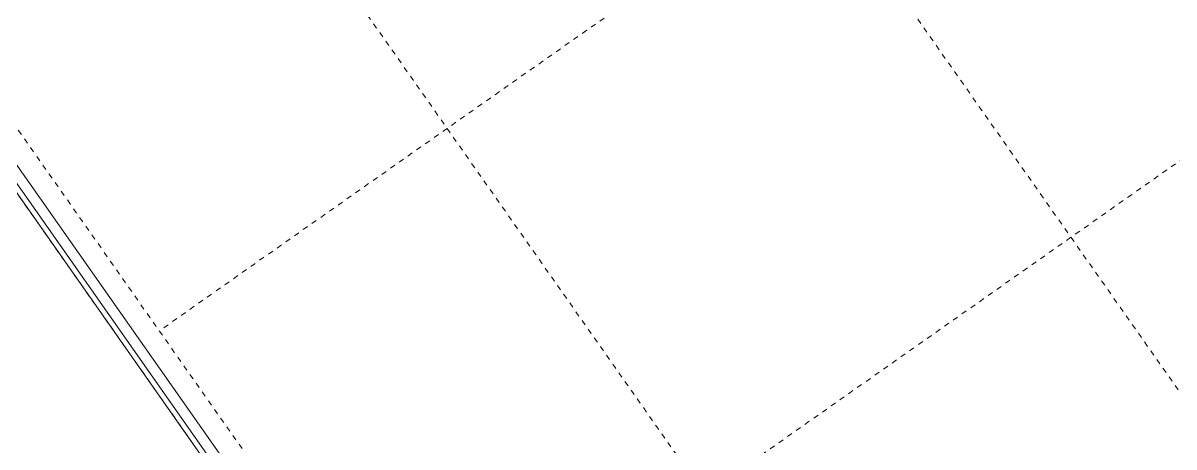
# Model space of a CAD drawing. Extents: x 274235 to 276654, y 142848 to 144425.
# Drawn here: x 276100.26 to 276121.85, y 143182.33 to 143190.28 of the extents above; entities that cross this region are included whole.
import ezdxf

# ---------------------------------------------------------------- set-up
doc = ezdxf.new("R2010")
doc.units = 0
doc.header["$LTSCALE"] = 1.5
doc.linetypes.add('ACM-G-CENTER', pattern=[50.8, 31.75, -6.35, 6.35, -6.35])
doc.linetypes.add('ACM-G-HIDDEN2', pattern=[4.7625, 3.175, -1.5875])
doc.layers.get('0').update_dxf_attribs({"linetype": 'CONTINUOUS', "lineweight": 0})
for name, color, linetype, lineweight in [('_ACM-A-DETL', 7, 'CONTINUOUS', 5), ('_ACM-A-GRID', 3, 'CONTINUOUS', 5), ('_ACM-A-WALL-FULL', 6, 'CONTINUOUS', 13)]:
    doc.layers.add(name, color=color, linetype=linetype, lineweight=lineweight)

# ---------------------------------------------------------------- blocks, each defined once
blk = doc.blocks.new('BASEMENT20250512')
at = {"layer": '_ACM-A-DETL', "color": 250, "linetype": 'ACM-G-HIDDEN2'}
blk.add_line((865104.1239, 730114.6159), (835429.6075, 759789.1324), dxfattribs=at)
blk = doc.blocks.new('5f0512')
at = {"layer": '_ACM-A-GRID', "linetype": 'ACM-G-CENTER'}
for p, q in [((-165371.2764, 52184.4804), (-111914.0039, -1272.7921)), ((-171310.9734, 46244.7834), (-117853.7009, -7212.4891)), ((-137794.112, 44123.4631), (-158158.7873, 23758.7878)), ((-175977.8782, 41577.8787), (-122520.6056, -11879.3939)), ((-131854.415, 38183.7661), (-152219.0903, 17819.0909))]:
    blk.add_line(p, q, dxfattribs=at)
at = {"layer": '_ACM-A-WALL-FULL', "lineweight": 18}
for p, q in [((-134894.6171, -71.0678), (-164562.3839, 29596.699)), ((-164774.516, 29384.567), (-135106.7492, -283.1998))]:
    blk.add_line(p, q, dxfattribs=at)
at = {"layer": '_ACM-A-WALL-FULL'}
blk.add_line((-164703.8053, 29455.2777), (-135036.0385, -212.4891), dxfattribs=at)

msp = doc.modelspace()

# ---------------------------------------------------------------- block references
at = {"xscale": 0.0009999999999999994, "yscale": 0.001, "zscale": 0.001, "rotation": 350.1075696352769}
msp.add_blockref('BASEMENT20250512', (275143.722, 142586.221), dxfattribs=at)

# ---------------------------------------------------------------- next in the draw order: block references
msp.add_blockref('5f0512', (276254.538, 143133.932), dxfattribs=at)

doc.saveas('drawing.dxf')
